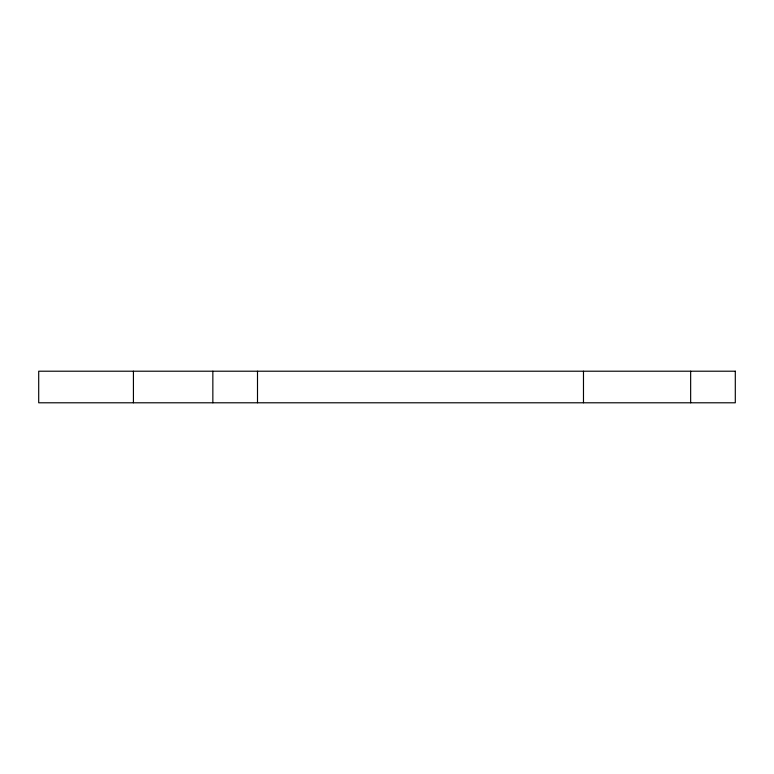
<?xml version="1.0" encoding="UTF-8"?>
<svg xmlns="http://www.w3.org/2000/svg" width="774" height="774" viewBox="0 0 774 774"><rect width="100%" height="100%" fill="white"/><g stroke="black" fill="none" stroke-linecap="round" stroke-linejoin="round"><path stroke-width="1.16" d="M690.65 371.21L690.65 402.79M583.48 371.21L583.48 402.79M257.5 371.21L257.5 402.79M212.85 371.21L212.85 402.79M133.428 371.21L133.428 402.79M735.3 371.21L38.7 371.21L38.7 402.79L735.3 402.79L735.3 371.21"/></g></svg>
